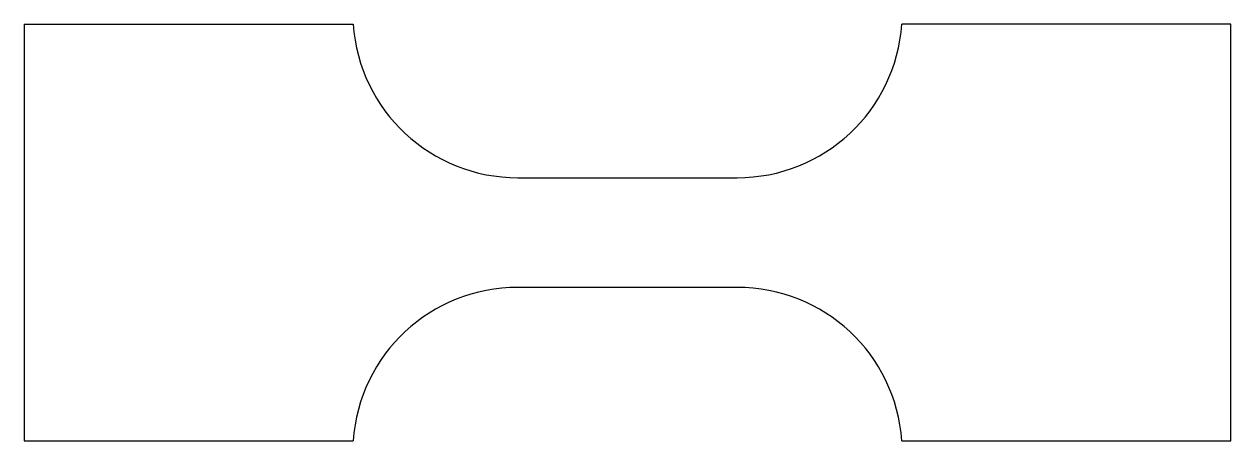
# Model space of a CAD drawing. Header units: millimetres. Extents: x 1199.9 to 1243.9, y 2199.9 to 2215.1.
import ezdxf

# ---------------------------------------------------------------- set-up
doc = ezdxf.new("R2010")
doc.units = ezdxf.units.MM

msp = doc.modelspace()

# ---------------------------------------------------------------- linework, layer by layer
for p, q in [((1199.856, 2215.089), (1199.856, 2199.889)), ((1199.856, 2215.089), (1211.856, 2215.089)), ((1199.856, 2215.089), (1199.856, 2209.489)), ((1199.856, 2215.089), (1199.856, 2215.089)), ((1243.856, 2215.089), (1231.856, 2215.089)), ((1243.856, 2199.889), (1243.856, 2215.089)), ((1217.856, 2209.489), (1225.856, 2209.489)), ((1225.856, 2205.489), (1217.856, 2205.489)), ((1199.856, 2199.889), (1211.856, 2199.889)), ((1231.856, 2199.889), (1243.856, 2199.889))]:
    msp.add_line(p, q)
for centre, start, end in [((1217.842, 2215.489), 183.8224, 270.1275), ((1225.869, 2215.489), 269.8725, 356.1776), ((1217.842, 2199.489), 89.8725, 176.1776), ((1225.869, 2199.489), 3.8224, 90.1275)]:
    msp.add_arc(centre, 6, start, end)

doc.saveas('drawing.dxf')
